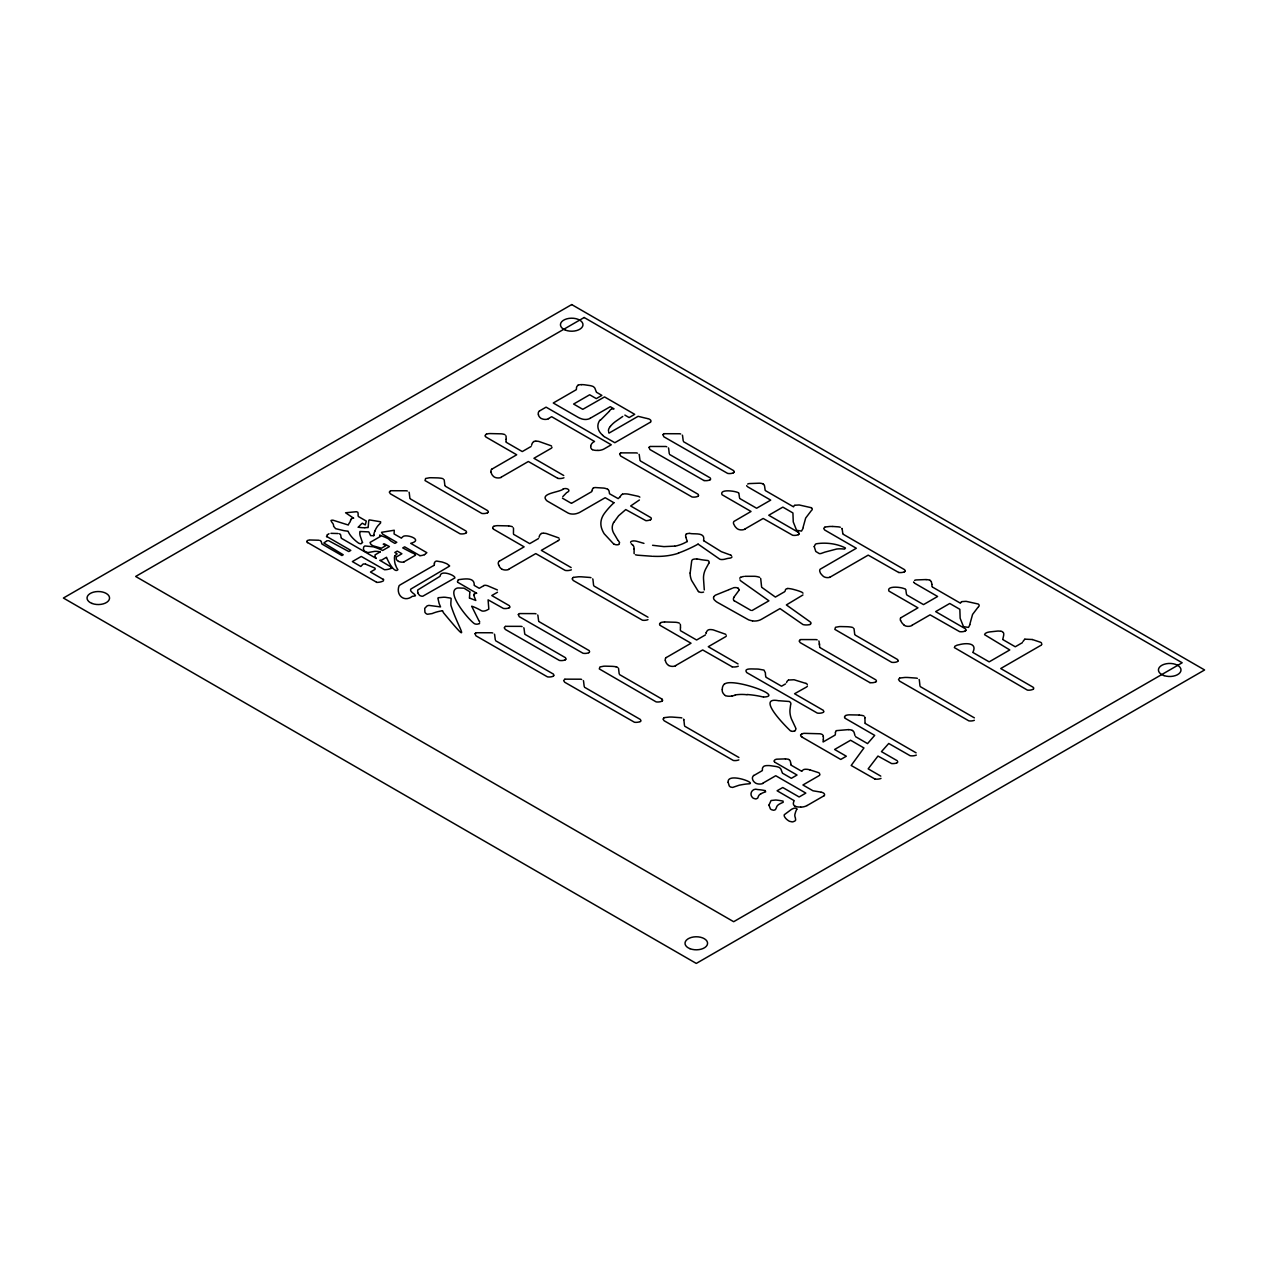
<?xml version="1.0" encoding="UTF-8"?>
<svg xmlns="http://www.w3.org/2000/svg" width="1268" height="1268" viewBox="0 0 1268 1268"><rect width="100%" height="100%" fill="white"/><g stroke="black" fill="none" stroke-linecap="round" stroke-linejoin="round"><path stroke-width="1.5" d="M508.833 607.958A6.736 3.883 0 0 1 503.412 608.434L488.085 599.843L488.83 609.115L486.643 610.273A10.207 5.896 0 0 1 486.151 610.479L486.009 610.526A7.925 4.581 0 0 1 485.375 610.748L484.899 610.875A4.596 2.647 0 0 1 482.632 611.097L481.491 610.764A56.363 32.54 0 0 0 473.598 606.865A14.265 8.242 0 0 0 471.68 606.215L478.67 620.242M469.889 591.839L464.04 588.193L458.889 587.972A13.251 7.656 0 0 0 457.368 588.051C445.242 591.379 467.353 618.451 474.2 623.539A3.344 1.934 0 0 0 479.019 623.65M690.172 573.009L691.662 561.201A5.88 3.392 0 0 1 692.423 559.743L692.708 559.537A5.167 2.98 0 0 1 696.75 559.045M373.806 534.842L374.028 533.495A59.564 34.395 0 0 1 374.504 532.069L374.9 531.007M803.04 527.504L805.671 518.057L811.282 510.671M819.714 646.902L819.049 641.418A6.815 3.931 0 0 0 818.827 641.006M969.957 623.856L972.572 614.425L978.183 607.039M931.885 584.389L932.012 586.133A8.939 5.151 0 0 0 932.123 586.561M634.143 549.044L634.063 553.244A6.625 3.82 0 0 0 634.222 553.672M835.422 732.46L835.802 731.208M324.085 543.148L343.232 554.782L341.9 555.543L322.595 544.4A21.984 12.696 0 0 1 321.882 543.972L321.343 541.943A6.514 3.756 0 0 0 321.121 541.293M680.488 627.565L680.456 625.172A7.069 4.089 0 0 0 680.171 624.157M506.154 439.219L506.091 436.541A7.069 4.089 0 0 0 505.837 435.716M704.295 589.937L703.534 579.08A55.776 32.207 0 0 1 705.642 569.063L708.749 563.357M973.031 652.037C977.485 642.622 965.899 642.86 959.179 644.715A20.034 11.57 0 0 0 958.497 644.857A12.696 7.339 0 0 0 956.722 645.317L954.693 646.379M823.36 739.387L823.344 736.47M1002.845 639.056L1003.574 635.807A25.186 14.534 0 0 0 1003.717 634.872L1003.717 634.063A5.452 3.154 0 0 0 1003.448 632.811M796.875 809.047L796.827 808.952A3.17 1.839 0 0 0 796.098 808.366A1.791 1.03 0 0 0 794.592 808.128L793.879 808.302A18.782 10.841 0 0 0 791.597 809.301L784.306 814.706A7.022 4.058 0 0 0 784.274 816.006L784.512 816.655A19.21 11.095 0 0 0 789.393 821.268L792.072 821.87A3.011 1.744 0 0 0 792.991 821.791L794.687 821.125A4.486 2.599 0 0 0 795.654 820.016L795.369 817.828A16.563 9.558 0 0 1 795.274 813.121L795.527 812.202A39.815 22.982 0 0 1 796.827 809.238L796.859 809.238M506.138 439.362L505.995 441.597M680.472 627.787L680.33 630.038M823.344 739.545L823.17 740.924A26.137 15.089 0 0 0 823.106 741.986L835.136 735.06A18.164 10.493 0 0 0 835.438 733.173L835.422 732.682M469.794 592.267L469.461 597.989M705.975 633.588L706.213 632.653M531.625 445.195L531.878 444.228A16.738 9.668 0 0 1 532.354 443.166L532.386 443.118A7.228 4.169 0 0 1 533.891 441.518M790.614 704.723L789.948 710.017A61.641 35.599 0 0 0 791.406 718.877L795.511 727.563A14.154 8.179 0 0 1 795.622 727.848L795.702 728.165A10.556 6.102 0 0 1 795.781 728.577M539.074 537.236L539.312 536.301A16.738 9.668 0 0 1 539.788 535.239L539.819 535.191A7.228 4.169 0 0 1 541.325 533.59L541.594 533.495M739.086 590.222L733.855 597.26M474.993 633.731L475.976 635.839L547.443 676.858A6.736 3.883 0 0 0 552.88 676.367M619.624 453.865L620.607 455.973L692.074 496.993A6.736 3.883 0 0 0 697.495 496.501M1022.911 641.592L1024.734 639.246M518.279 614.584L519.262 616.676L583.026 653.258A6.435 3.709 0 0 0 588.621 652.782M662.91 434.718L663.893 436.81L727.658 473.408A6.435 3.709 0 0 0 733.237 472.916M648.978 447.461L649.961 449.569L704.009 480.556M373.727 535.698L370.636 535.635L368.798 531.878L359.938 531.498A27.833 16.072 0 0 0 360.334 536.332L362.22 541.816A12.664 7.307 0 0 1 362.616 542.435L361.158 543.703A2.061 1.189 0 0 1 360.144 543.703L358.622 543.148A59.184 34.173 0 0 1 350.459 535.381A42.367 24.457 0 0 1 348.066 531.165A32.413 18.719 0 0 1 343.897 530.642L335.608 528.661L333.611 526.299A20.589 11.887 0 0 1 333.579 525.649A11.222 6.483 0 0 0 332.058 522.527L330.948 520.53A2.219 1.284 0 0 1 333.104 520.229L348.288 525.015A22.317 12.886 0 0 1 349.746 522.4A11.38 6.578 0 0 0 350.554 520.324M613.791 522.416L618.594 515.775L625.758 509.577L645.919 520.688A9.034 5.215 0 0 0 650.31 519.864L650.405 519.769M475.088 633.572L475.976 632.827M619.719 453.706L620.607 452.961M518.374 614.409L519.262 613.664M649.058 447.303L649.945 446.558M663.005 434.544L663.893 433.814M562.786 496.644L566.859 492.428M802.945 594.961L786.366 604.931L810.141 621.859A3.471 1.997 0 0 1 810.965 623.174M609.464 411.086L609.686 410.769A5.833 3.376 0 0 1 611.113 409.295M358.289 527.234L360.556 524.778A37.755 21.794 0 0 1 362.315 523.209L365.263 524.904L366.309 521.1L358.321 516.488L358.036 515.046A23.68 13.679 0 0 1 358.194 514.206L357.861 512.288L356.419 511.717L345.578 512.779L353.55 518.152M600.303 420.294L608.814 411.799A7.101 4.089 0 0 0 609.195 411.418L609.274 411.339M708.86 563.198L708.939 563.071A4.311 2.488 0 0 0 707.988 560.551L703.581 560.012A29.418 16.975 0 0 1 700.475 559.537L699.334 559.315A16.627 9.605 0 0 0 697.21 558.998L696.861 558.982M900.787 617.817L917.953 607.832L888.916 591.078C886.316 585.658 901.326 586.735 905.463 589.208M801.994 770.928L802.216 770.675A6.451 3.725 0 0 1 802.898 770.072M324.212 542.815L324.798 542.292A18.053 10.429 0 0 1 325.464 541.832L326.114 541.42M984.967 633.62L986.98 632.542A14.075 8.131 0 0 1 989.515 631.939L997.726 631.052A9.827 5.674 0 0 1 999.723 631.131L1000.309 631.226M394.823 555.97L397.122 553.847L394.808 552.499L397.249 551.089L401.893 553.767L396.218 557.048L396.282 559.172A8.607 4.961 0 0 0 398.517 561.359M619.624 497.325L618.166 498.609L609.623 493.823A6.641 3.836 0 0 1 609.369 492.666L609.084 491.239A7.164 4.137 0 0 0 607.737 489.305L607.657 489.321M491.889 469.144L516.71 454.784L486.658 437.444A5.944 3.424 0 0 1 486.04 437.032M499.307 561.217L524.128 546.857L494.092 529.517A5.944 3.424 0 0 1 493.474 529.105M666.223 657.585L691.028 643.225L660.993 625.885A5.944 3.424 0 0 1 660.374 625.473M811.678 510.291L811.821 510.164A3.836 2.203 0 0 0 811.235 507.628M978.595 606.659L978.722 606.532A3.836 2.203 0 0 0 978.135 603.996L966.089 601.333L961.81 601.618M327.413 534.731L327.382 534.763A10.857 6.277 0 0 1 328.396 534.082L329.014 533.717M619.038 544.083L619.592 542.561L618.229 540.501M539.677 410.864L546.08 407.155L611.271 444.783L604.139 448.904A9.51 5.484 0 0 1 597.878 450.489M753.921 775.477L762.29 770.627A12.411 7.164 0 0 0 762.385 769.09A8.131 4.692 0 0 1 763.922 766.237A5.215 3.011 0 0 1 767.457 765.587L768.804 765.571A21.746 12.553 0 0 1 770.389 765.682L776.238 766.538A11.84 6.831 0 0 1 779.123 767.425L779.202 767.473A5.674 3.265 0 0 1 779.963 768.012M650.04 422.402L614.821 442.722L605.137 437.127M458.128 579.888L457.399 581.727M836.325 730.637L848.767 729.591M823.566 796.035L807.098 805.545M1033.103 689.253L1032.723 689.459A6.831 3.947 0 0 1 1027.397 690.109L954.297 647.552M578.049 385.298L577.986 385.345A7.608 4.39 0 0 0 576.48 388.087L576.401 389.26A10.144 5.849 0 0 1 576.29 389.704L553.26 403.002L577.558 417.029A22.555 13.029 0 0 0 579.936 418.234L581.378 418.773A9.986 5.769 0 0 0 583.597 419.328L583.914 419.375A6.689 3.867 0 0 0 590.143 418.345M724.931 683.801C733.633 678.047 785.209 696.164 763.621 697.035M824.675 527.203L823.74 528.518L824.691 530.008L856.328 548.267L820.111 569.269A7.37 4.248 0 0 0 819.841 571.535L820.444 573.136A33.142 19.147 0 0 0 823.598 576.56L823.756 576.623A5.072 2.932 0 0 0 829.827 577.32M794.719 505.346L794.561 505.456A5.088 2.932 0 0 0 793.546 506.851L765.444 490.637M639.389 499.988L630.671 505.98L650.579 517.471A3.043 1.759 0 0 1 651.213 518.041M622.762 416.459L615.329 421.642A41.781 24.124 0 0 0 610.352 426.428M505.314 626.424L504.236 627.787L505.33 629.435L559.378 660.422A6.72 3.883 0 0 0 564.957 659.994L565.116 659.82M961.635 601.714L961.382 601.872A5.088 2.932 0 0 0 960.462 603.219L932.36 587.005M486.405 434.258L486.484 434.211A3.709 2.14 0 0 0 485.232 435.637M548.362 418.614L551.659 416.712L594.534 441.47L593.028 442.342A13.853 8.004 0 0 0 590.698 446.067M533.939 441.533L534.177 441.423A4.01 2.314 0 0 1 535.587 441.121M531.102 446.479L522.273 451.566L506.138 442.247M590.096 418.329L610.288 406.679L614.045 408.851A5.563 3.218 0 0 0 611.509 409.089M501.066 477.259L528.344 461.504L557.777 478.321M380.21 551.881L375.043 554.909L375.169 556.969A10.461 6.039 0 0 0 376.295 558.475L341.298 538.234M487.403 512.811L487.181 512.922A6.736 3.883 0 0 1 481.808 513.445L425.018 480.556L425.604 478.496L429.472 477.767A27.373 15.802 0 0 1 431.009 477.735L437.619 477.893A33.222 19.178 0 0 1 438.68 477.957L440.234 478.115A10.144 5.849 0 0 1 441.565 478.321L441.692 478.353A4.517 2.615 0 0 1 443.166 478.844M391.115 568.476L391.21 568.429A1.902 1.109 0 0 0 391.622 568.222M404.048 561.835L415.508 555.226L414.937 554.164M563.943 477.751L563.563 477.925A7.354 4.248 0 0 1 557.746 478.385M493.838 526.331L493.902 526.299A7.354 4.248 0 0 1 497.627 525.649L508.626 525.903M433.783 565.465L400.355 584.77A8.686 5.024 0 0 0 399.055 585.816C395.632 594.993 404.191 602.791 412.385 596.261A11.507 6.641 0 0 0 413.146 596.277L415.27 595.865A1.87 1.078 0 0 0 415.413 595.421L414.161 594.01A20.209 11.666 0 0 1 411.181 591.395A6.134 3.55 0 0 1 410.784 590.825L410.705 590.619A5.009 2.901 0 0 1 410.832 589.065L449.474 566.146A1.648 0.951 0 0 0 449.569 565.766L446.907 563.8A42.7 24.663 0 0 0 442.072 562.009L436.668 561.058A2.71 1.569 0 0 0 435.827 561.28A4.771 2.758 0 0 0 434.433 563.388M593.567 487.958L594.042 487.752A4.898 2.821 0 0 1 595.183 487.546L603.79 488.085A8.939 5.151 0 0 1 607.657 489.274M571.694 503.222L591.601 491.715A6.023 3.471 0 0 0 592.156 490.256M538.52 538.551L529.707 543.639L513.556 534.319M508.5 569.332L535.778 553.593L565.195 570.41A7.354 4.248 0 0 0 570.965 569.982L571.377 569.823M558.221 540.628L541.341 550.36L571.139 567.573M483.853 585.642L479.241 588.304L474.406 585.515M497.484 592.251L491.778 595.548L508.944 605.454A2.932 1.696 0 0 1 509.482 605.787M709.636 480.017L709.525 480.065A6.72 3.883 0 0 1 704.025 480.524M747.676 484.043L747.787 483.996A6.102 3.519 0 0 1 749.023 483.584L759.247 483.203A7.117 4.105 0 0 1 763.003 483.837M686.796 533.876L687.034 533.765A3.439 1.981 0 0 1 688.334 533.463L688.556 533.448A6.72 3.883 0 0 1 689.412 533.4L689.523 533.4M745.029 528.946L763.178 518.469L792.674 535.27A6.736 3.883 0 0 0 798.111 534.779L798.285 534.62M660.739 622.699L660.818 622.651A3.709 2.14 0 0 0 659.566 624.078M705.436 634.919L696.607 640.007L680.472 630.687M752.067 610.526L768.915 600.81L740.845 580.95A11.317 6.53 0 0 1 740.068 580.015L739.973 579.809M784.718 591.681L775.382 597.069L762.052 587.559M675.4 665.7L702.678 649.945L732.111 666.762M661.737 701.252L661.627 701.315A6.736 3.883 0 0 1 656.142 701.886L599.304 668.918L599.938 666.936L603.806 666.207A27.373 15.802 0 0 1 605.343 666.16L611.953 666.334A33.222 19.178 0 0 1 612.999 666.397L614.568 666.556A10.144 5.849 0 0 1 615.899 666.762L615.979 666.778M639.912 721.666L639.785 721.714A6.736 3.883 0 0 1 634.428 722.237L564.736 682.263L563.658 680.615L564.736 679.268M809.967 624.427L809.349 624.664A8.765 5.056 0 0 1 803.04 624.585L780.01 608.592L761.529 619.26A9.732 5.611 0 0 1 752.606 620.955L752.495 620.813M738.277 666.191L737.881 666.366A7.354 4.248 0 0 1 732.08 666.825M904.306 571.836L904.068 571.963A6.736 3.883 0 0 1 898.695 572.47M914.577 580.411L914.688 580.348A6.102 3.519 0 0 1 915.94 579.951L926.163 579.555M785.51 683.928L781.532 686.21L766.062 677.286M911.946 625.314L930.078 614.837L959.591 631.638A6.736 3.883 0 0 0 965.011 631.131M875.538 681.994L875.3 682.105A6.736 3.883 0 0 1 869.927 682.628M794.846 730.733L795.131 730.526A5.722 3.297 0 0 0 795.765 728.989M801.915 733.918L801.851 733.966A3.836 2.219 0 0 0 801.249 734.394M762.67 783.291L775.747 775.731L805.83 793.102L799.141 796.97L782.752 787.523L777.094 790.772L794.228 800.679A13.631 7.877 0 0 0 793.467 802.66L793.419 802.929A7.56 4.359 0 0 0 795.052 806.321M850.463 740.322L834.613 749.467L846.327 756.235L840.747 759.453L802.264 737.247M1022.388 642.67L1015.272 646.775L1002.83 639.595M916.32 755.094L915.94 755.252A7.354 4.248 0 0 1 910.123 755.712L888.741 743.476L881.45 751.639L896.714 760.435A3.043 1.759 0 0 1 897.284 760.8M881.006 778.394L880.626 778.568A7.354 4.248 0 0 1 874.809 779.028M573.215 577.447L572.122 578.842L573.279 580.506L642.464 620.211A6.768 3.915 0 0 0 647.964 619.656M800.235 639.658L799.173 641.069L800.251 642.654L869.927 682.644M326.288 541.309L327.096 540.85A2.029 1.173 0 0 1 327.619 540.739M424.542 554.655L426.856 552.689L410.705 543.322C423.29 540.12 408.28 534.367 403.62 536.206A11.777 6.8 0 0 0 401.417 538.155L394.079 533.939L394.253 530.246L381.541 532.306L382.556 534.066L396.805 542.308L394.903 543.401L391.241 541.293A12.997 7.497 0 0 1 390.116 540.406L389.736 540.089A16.912 9.764 0 0 0 388.119 538.678L388.008 538.631A45.046 26.01 0 0 0 384.822 537.109L379.877 535.191M390.401 490.827L389.324 492.127L390.401 493.823L460.078 533.812A6.736 3.883 0 0 0 465.514 533.321M788.648 680.028L794.069 679.759L805.972 683.436M1024.909 639.151L1032.326 639.516M664.083 717.704L663.005 719.099L664.163 720.763L733.332 760.467A6.768 3.915 0 0 0 738.848 759.912M899.598 678.095L898.521 679.49L899.662 681.154L968.847 720.858A6.768 3.915 0 0 0 974.347 720.303M794.909 505.25L799.173 504.965L811.155 507.675M458.541 579.666C463.914 579.048 474.692 576.781 474.216 585.103M573.342 577.384L578.62 576.781A53.906 31.129 0 0 1 581.362 576.813L589.969 577.463A6.261 3.614 0 0 1 590.983 577.701M664.226 717.64L669.504 717.038A53.906 31.129 0 0 1 672.246 717.07L680.853 717.72A6.261 3.614 0 0 1 681.851 717.957M899.741 678.031L905.019 677.445A53.906 31.129 0 0 1 907.745 677.477L916.368 678.111A6.261 3.614 0 0 1 917.366 678.348M732.001 588.4L728.545 589.858M727.753 590.175L715.501 595.136A7.592 4.375 0 0 0 713.868 596.737M964.964 631.099L965.186 630.989A2.932 1.696 0 0 0 965.74 630.671M390.623 490.732L406.299 490.764A6.134 3.55 0 0 1 407.329 491.001M564.957 679.157L580.633 679.204A6.134 3.55 0 0 1 581.663 679.442M800.457 639.563L816.132 639.595A6.134 3.55 0 0 1 817.178 639.849M664.115 433.704L679.648 433.751A6.071 3.503 0 0 1 680.662 433.989M620.829 452.866L636.346 452.898A6.071 3.503 0 0 1 637.376 453.151M650.167 446.463L665.7 446.494A6.071 3.503 0 0 1 666.73 446.748M519.484 613.569L535.017 613.617A6.071 3.503 0 0 1 536.047 613.855M476.197 632.732L491.73 632.764A6.071 3.503 0 0 1 492.761 633.017M505.536 626.329L521.069 626.36A6.071 3.503 0 0 1 522.099 626.614M825.103 526.997L829.779 526.474A46.805 27.024 0 0 1 831.65 526.458L832.775 526.474M829.763 577.178L830.096 577.051A7.576 4.375 0 0 0 831.111 576.544L868.215 555.13L898.695 572.486M678.396 553.07L681.661 551.849A133.52 77.094 0 0 0 698.082 544.115M622.525 494.235L622.192 494.393A7.402 4.264 0 0 0 620.543 496.089A6.15 3.55 0 0 1 619.672 497.294M563.182 489.163C559.014 492.459 538.773 493.426 547.063 500.939L567.874 512.922A9.066 5.23 0 0 0 570.188 513.778L570.79 513.905A8.163 4.707 0 0 0 576.781 513.524L578.557 512.922A19.036 11 0 0 0 580.665 511.844L605.185 497.706L613.886 502.714M732.143 695.974L732.698 695.847A18.529 10.699 0 0 0 735.345 695.102M674.719 546.112L663.909 546.619L652.576 545.288M309.646 539.978L318.854 540.231M744.823 576.306L754.365 576.29A10.81 6.245 0 0 1 759.595 577.32M330.948 533.337L337.985 533.527M364.867 527.678L365.549 527.631A24.076 13.9 0 0 1 368.148 527.567L368.687 521.354A22.459 12.965 0 0 1 368.814 520.783A2.488 1.427 0 0 1 369.305 519.88L380.622 521.782L380.543 523.05A34.601 19.971 0 0 0 379.956 523.621L378.022 525.634A41.115 23.743 0 0 0 374.963 531.023M664.527 621.938L675.543 622.271A8.036 4.644 0 0 1 679.315 623.111M581.457 384.616L582.804 384.648A21.746 12.553 0 0 1 584.389 384.775L590.222 385.615A11.84 6.831 0 0 1 593.123 386.502A5.674 3.265 0 0 1 593.963 387.089M328.634 540.675L348.795 551.564L350.808 550.391L327.112 536.713M787.697 588.526L786.398 588.827A5.183 2.996 0 0 0 785.225 590.856M689.744 533.4C694.182 534.525 704.279 532.116 703.819 539.027A10.651 6.15 0 0 0 703.629 540.675M832.822 526.474L838.037 526.822A7.751 4.47 0 0 1 840.319 527.234M653.163 556.303L655.366 556.367A42.304 24.425 0 0 0 678.523 553.197M652.18 556.272L637.614 555.194A10.081 5.817 0 0 1 635.49 554.766M785.447 758.882L776.729 759.183A5.12 2.964 0 0 0 775.588 759.5L775.303 759.627A3.487 2.013 0 0 0 774.209 760.943M778.996 700.729L789.235 701.473A5.437 3.138 0 0 1 790.836 704.073M778.33 700.681C756.822 696.655 783.101 723.838 790.297 730.701A3.233 1.87 0 0 0 791.549 731.224M859.244 715.025L849.465 714.835A7.259 4.184 0 0 0 845.724 715.485M376.548 582.218L307.68 542.577M874.841 778.964L851.177 765.476L863.952 747.962L850.876 740.417M365.485 564.133L365.216 564.086A2.52 1.458 0 0 0 363.108 564.086L360.809 566.463L352.361 561.581L361.269 556.446L384.505 569.728A10.461 6.039 0 0 0 390.877 568.429M365.612 564.165L374.456 567.89A2.14 1.236 0 0 1 375.09 568.318M820.935 792.12L812.978 790.788L802.929 784.987L818.542 775.968A5.326 3.075 0 0 0 819.16 775.54M647.377 418.535L646.363 418.297A25.344 14.63 0 0 0 645.745 418.186L638.121 416.316L608.973 433.133L608.688 431.96M643.954 543.37L637.408 541.484A9.32 5.389 0 0 0 634.428 540.913M821.315 792.199L821.743 792.326A6.847 3.962 0 0 1 823.138 792.833L823.217 792.88A4.422 2.552 0 0 1 823.915 796.082M809.713 769.803L818.526 772.64A3.994 2.298 0 0 1 819.588 773.496M647.742 418.63L648.217 418.757A6.847 3.962 0 0 1 649.517 419.248L649.691 419.359A4.232 2.441 0 0 1 650.326 422.418M1032.358 639.532L1040.473 642.242A3.994 2.298 0 0 1 1041.551 643.098M730.542 555.051L721.334 551.675L703.645 540.675M795.274 806.258L795.321 806.289A6.99 4.042 0 0 0 800.631 806.971M604.392 436.794L602.569 435.336M365.469 551.739L367.815 552.499A2.203 1.268 0 0 0 368.655 552.452L374.837 551.326A14.598 8.432 0 0 1 380.241 551.834M683.595 441.739L733.237 470.412A2.932 1.696 0 0 1 733.776 470.745M843.093 534.193L904.227 569.49A2.932 1.696 0 0 1 904.766 569.823M596.546 392.303L601.888 395.394L596.309 398.612L589.668 394.776L573.611 404.048L582.377 409.104A3.709 2.14 0 0 0 582.789 409.326L604.535 396.916L634.713 414.335L629.134 417.552L624.87 415.096M669.647 454.499L709.684 477.608A2.932 1.696 0 0 1 710.223 477.941M739.846 498.578L756.616 508.246L770.706 500.115L748.247 487.15A7.037 4.058 0 0 1 747.534 486.674M798.222 532.259L768.741 515.252L782.847 507.121L792.928 512.954L793.245 521.893L796.383 529.755A7.877 4.549 0 0 0 797.001 530.357L801.503 531.07L803.12 528.265M906.763 594.93L923.516 604.614L937.607 596.483L915.163 583.518A7.037 4.058 0 0 1 914.434 583.042M973.031 652.544L989.167 661.864L1009.788 649.945L984.554 634.666M640.308 460.902L697.606 493.981A2.932 1.696 0 0 1 698.145 494.33M900.502 620.417L901.817 622.651A24.425 14.091 0 0 0 904.195 625.14L904.417 625.283M730.748 555.115L730.907 555.226A3.218 1.854 0 0 1 731.43 555.558M855.028 634.967L897.173 659.297A2.932 1.696 0 0 1 897.712 659.629M563.721 475.5L533.923 458.287L550.803 448.539A3.582 2.076 0 0 0 552.008 447.366M920.33 686.654L974.379 717.862M562.453 498.197L571.044 503.158M820.031 647.647L875.459 679.648A2.932 1.696 0 0 1 875.998 679.981M734.41 600.842L750.402 610.082A6.435 3.725 0 0 0 751.084 610.415M698.414 591.585L691.583 580.411A55.507 32.049 0 0 1 690.109 573.009M613.585 543.877L604.218 533.796A61.308 35.393 0 0 1 601.745 528.693A45.299 26.152 0 0 1 604.361 513.477A139.528 80.566 0 0 1 613.95 502.746M865.141 723.41L916.098 752.827M445.195 486.135L487.34 510.465A2.932 1.696 0 0 1 487.863 510.798M738.039 663.925L708.257 646.728L725.137 636.98A3.582 2.076 0 0 0 726.342 635.807M855.583 736.692L867.55 743.603L874.698 735.377L845.978 718.782A5.944 3.424 0 0 1 845.36 718.37M593.931 586.006L647.996 617.215M410.198 498.815L465.625 530.816A2.932 1.696 0 0 1 466.149 531.149M880.785 776.127L868.168 768.852L877.963 756.061L891.594 763.558A8.448 4.882 0 0 0 896.444 763.098M791.2 765.222L801.725 771.293M538.963 621.605L588.606 650.278A2.932 1.696 0 0 1 589.144 650.611M419.882 555.622L404.635 546.825L402.733 547.919L411.64 552.594A23.981 13.853 0 0 1 414.985 554.132M619.513 674.576L661.674 698.906M476.578 593.202L457.938 582.408A4.47 2.584 0 0 1 457.637 582.091M782.546 773.226L791.359 778.314L797.033 775.033L775.556 762.639A5.563 3.218 0 0 1 774.986 762.258M684.815 726.263L738.879 757.471M525.015 634.365L565.053 657.474A2.932 1.696 0 0 1 565.591 657.807M391.004 566.923L379.798 560.298A2.599 1.506 0 0 0 382.064 559.854L386.534 557.27A24.869 14.36 0 0 0 386.645 557.555C388.008 561.359 394.57 573.738 397.898 569.712A14.265 8.226 0 0 0 397.375 568.888L397.138 568.539A40.655 23.474 0 0 1 395.568 564.973M584.532 687.256L639.96 719.241A2.932 1.696 0 0 1 640.483 719.59M495.677 640.768L552.975 673.847A2.932 1.696 0 0 1 553.514 674.18M383.158 579.365L370.462 572.026L374.567 569.649A2.14 1.236 0 0 0 375.122 569.316M765.222 790.614L765.634 791.882A14.471 8.353 0 0 0 760.768 793.942M738.325 588.384L739.149 589.699M698.113 544.13L719.875 559.251A4.375 2.52 0 0 0 723.093 559.457L723.505 559.442A12.094 6.974 0 0 0 724.963 559.14L725.375 559.045A13.473 7.782 0 0 1 729.845 558.158L730.923 557.888A4.153 2.393 0 0 0 731.382 557.571M632.748 545.177L631.195 543.687M617.77 540.01L613.649 533.051A30.606 17.673 0 0 1 613.649 522.384M738.547 492.856C736.09 491.065 719.13 488.624 722.015 494.71L751.036 511.464L733.887 521.465A7.402 4.28 0 0 0 733.681 523.985L734.917 526.283A24.425 14.091 0 0 0 737.294 528.772L737.516 528.914A5.326 3.075 0 0 0 745.219 529.041M802.993 593.139L801.851 592.172A39.086 22.555 0 0 0 794.481 589.699L793.467 589.414A19.163 11.063 0 0 0 787.713 588.447M596.277 391.891L594.977 388.404A11.206 6.467 0 0 0 594.47 387.628M782.308 772.846L781.009 769.375A11.206 6.467 0 0 0 780.486 768.551M931.394 581.933L931.885 584.358M764.493 485.565L765.095 489.765A8.939 5.151 0 0 0 765.222 490.193M498.736 565.179L498.435 564.339A7.83 4.517 0 0 1 499.164 561.185M842.095 528.756L842.126 528.819A6.324 3.661 0 0 0 841.889 528.344M761.577 586.783L760.737 578.794A7.909 4.565 0 0 0 760.578 578.414M685.925 537.537L687.161 541.04A42.636 24.615 0 0 1 687.288 541.579M417.727 592.711L417.695 590.206A3.741 2.156 0 0 1 418.028 589.794L440.044 576.29A26.042 15.042 0 0 0 440.329 575.323A16.135 9.32 0 0 1 440.693 574.372C443.245 570.663 455.545 575.577 454.895 577.923L422.91 596.15A2.425 1.395 0 0 1 421.737 596.198L420.057 595.691A13.013 7.513 0 0 1 417.806 592.695M683.832 719.701L683.817 719.669A7.085 4.089 0 0 0 683.563 719.146M855.012 735.662L854.141 732.555A10.937 6.308 0 0 0 853.459 731.398M842.158 528.93L842.808 533.606M683.88 719.828L684.466 725.454M765.714 676.541L765.428 674.259A36.503 21.065 0 0 0 765.396 672.832L763.986 670.09L758.502 669.124A50.419 29.101 0 0 0 756.853 669.029C752.97 669.171 743.143 667.665 746.678 672.547L817.337 713.091A6.736 3.883 0 0 0 822.774 712.6L822.948 712.442A2.932 1.696 0 0 0 823.503 712.125M906.477 594.312L905.843 589.905A6.657 3.836 0 0 0 905.653 589.493M739.545 497.896L738.879 493.426A6.657 3.836 0 0 0 738.737 493.141M683.246 440.979L682.533 435.574A6.815 3.931 0 0 0 682.311 435.146M669.282 453.675L668.632 448.428A6.815 3.931 0 0 0 668.379 447.905M639.975 460.173L639.246 454.736A6.815 3.931 0 0 0 639.024 454.309M538.615 620.844L537.917 615.471A6.815 3.931 0 0 0 537.68 615.012M524.683 633.604L524.017 628.326A6.815 3.931 0 0 0 523.747 627.771M495.312 639.928L494.615 634.586A6.815 3.931 0 0 0 494.393 634.174M919.966 685.814L919.332 680.06A7.085 4.089 0 0 0 919.078 679.537M593.567 585.166L592.933 579.413A7.085 4.089 0 0 0 592.679 578.89M854.695 634.143L854.061 628.944A6.673 3.852 0 0 0 853.824 628.5M619.18 673.752L618.546 668.553A6.673 3.852 0 0 0 618.324 668.109M444.862 485.375L444.228 480.144A6.673 3.852 0 0 0 443.99 479.669M584.199 686.479L583.534 681.027A6.815 3.931 0 0 0 583.328 680.615M409.865 498.039L409.215 492.618A6.815 3.931 0 0 0 408.993 492.174M491.001 472.219L491.334 473.154A15.47 8.924 0 0 0 494.235 477.006A5.547 3.202 0 0 0 501.272 477.434M665.32 660.612L665.668 661.595A15.47 8.924 0 0 0 668.569 665.446M970.02 624.522L968.498 627.406L963.902 626.709A7.877 4.549 0 0 1 963.284 626.107L960.145 618.261L959.844 609.306L949.748 603.473L935.657 611.62L965.122 628.627A2.932 1.696 0 0 1 965.661 628.96M864.935 717.736L865.014 722.95M341.06 537.442L340.664 535.001A5.991 3.455 0 0 0 340.474 534.541M473.804 595.374L475.785 600.461L471.268 598.718A39.863 23.014 0 0 0 469.477 598.116M790.677 763.067L790.408 761.592A6.942 4.01 0 0 0 788.918 759.548M513.429 533.669L513.524 528.677A7.069 4.089 0 0 0 513.271 527.789M790.677 763.178L790.867 764.525A7.386 4.264 0 0 0 790.994 764.889M819.445 643.668L819.461 644.794M383.522 580.681A2.251 1.3 0 0 1 382.888 581.109L382.793 581.188A9.684 5.595 0 0 1 376.548 582.392M383.332 579.286A2.251 1.3 0 0 1 383.697 579.73M307.474 542.672A2.805 1.617 0 0 1 306.808 541.452M307.141 540.85A2.805 1.617 0 0 1 307.839 540.358A3.281 1.886 0 0 1 308.726 540.105M319.805 540.437A3.471 2.013 0 0 1 320.582 540.707M326.716 536.792A3.233 1.87 0 0 1 326.526 536.174M327.128 535.08A3.233 1.87 0 0 1 327.429 534.858M339.285 533.78A3.138 1.807 0 0 1 339.983 534.018M365.422 551.754A9.415 5.437 0 0 1 363.425 548.711L363.694 547.126A4.945 2.853 0 0 1 364.899 545.953L373.489 546.825A52.115 30.083 0 0 1 382.619 550.486L389.419 546.571L384.394 543.893L383.253 544.194L385.821 545.684L381.414 548.22L372.903 545.763A15.026 8.67 0 0 1 370.621 543.972L370.082 542.403L380.558 536.348A4.486 2.584 0 0 0 380.083 535.762M380.131 535.762A4.565 2.631 0 0 1 379.75 535.318M424.511 554.639A8.115 4.692 0 0 1 419.882 555.669M404.096 561.882A3.852 2.219 0 0 1 401.274 562.104A7.846 4.533 0 0 1 398.485 561.391M394.744 555.955A23.204 13.393 0 0 0 394.522 559.283A51.528 29.75 0 0 0 395.457 564.989M390.972 566.954A1.902 1.109 0 0 1 391.527 567.335M364.867 527.726A18.988 10.952 0 0 1 358.305 527.203M373.791 534.842A5.072 2.916 0 0 1 373.775 535.635M350.618 520.324A5.547 3.202 0 0 1 351.553 518.644M351.632 518.675A2.916 1.68 0 0 1 353.55 518.121M442.437 610.716A28.197 16.278 0 0 1 443.388 612.618C474.454 650.04 457.859 627.882 450.901 605.201A104.578 60.373 0 0 1 450.869 602.823L451.139 598.623A2.029 1.173 0 0 0 450.631 598.084L445.242 597.276A34.537 19.939 0 0 0 443.546 597.228L438.459 597.704A1.664 0.951 0 0 0 437.888 598.163L439.124 603.489A126.435 72.989 0 0 0 440.028 605.692L440.567 606.912L428.933 605.391A6.419 3.709 0 0 0 427.047 605.946L424.717 608.371L424.923 612.27A7.767 4.486 0 0 0 426.603 613.934A2.584 1.49 0 0 0 427.633 614.235L432.134 613.569A29.053 16.769 0 0 1 442.469 610.748M765.222 790.614A34.236 19.765 0 0 0 757.757 789.568C752.716 787.602 748.754 793.673 752.368 797.461A6.514 3.756 0 0 0 753.652 798.365L755.49 798.903A2.029 1.173 0 0 0 756.251 798.84L757.614 798.206A19.495 11.253 0 0 0 758.216 796.827L758.359 796.462A8.955 5.167 0 0 1 760.641 793.879M553.957 675.036A2.932 1.696 0 0 1 553.831 675.575M553.609 675.892A2.932 1.696 0 0 1 553.149 676.256M566.035 658.663A2.932 1.696 0 0 1 565.893 659.201M565.671 659.503A2.932 1.696 0 0 1 565.211 659.867M589.588 651.451A2.932 1.696 0 0 1 589.462 652.006M589.24 652.307A2.932 1.696 0 0 1 588.764 652.671M640.926 720.43A2.932 1.696 0 0 1 640.8 720.969M640.578 721.286A2.932 1.696 0 0 1 640.118 721.65M616.01 666.794A4.517 2.615 0 0 1 617.484 667.285M662.641 700.079A2.932 1.696 0 0 1 662.514 700.633M662.292 700.935A2.932 1.696 0 0 1 661.833 701.299M661.69 698.89A2.932 1.696 0 0 1 662.197 699.239M466.592 531.989A2.932 1.696 0 0 1 466.466 532.544M466.244 532.845A2.932 1.696 0 0 1 465.784 533.21M488.307 511.654A2.932 1.696 0 0 1 488.18 512.193M487.958 512.494A2.932 1.696 0 0 1 487.498 512.858M541.563 533.448A4.01 2.314 0 0 1 543.005 533.194M543.512 533.178A4.01 2.314 0 0 1 544.352 533.242L545.573 533.384A12.791 7.386 0 0 1 546.318 533.527L558.459 537.806A3.439 1.981 0 0 1 558.998 538.203M559.442 539.439A3.582 2.076 0 0 1 558.174 540.58M508.69 569.506A5.547 3.202 0 0 1 501.827 569.126M501.668 569.078A15.47 8.924 0 0 1 498.847 565.227M492.919 528.645A3.709 2.14 0 0 1 492.666 528.074M492.666 527.71A3.709 2.14 0 0 1 493.791 526.315M508.611 525.982A8.036 4.644 0 0 1 512.399 526.743M706.213 632.669A16.738 9.668 0 0 1 706.688 631.607L706.72 631.559A7.228 4.169 0 0 1 708.226 629.958L708.511 629.863A4.01 2.314 0 0 1 709.921 629.562M710.413 629.546A4.01 2.314 0 0 1 711.253 629.61L712.473 629.752A12.791 7.386 0 0 1 713.234 629.895L725.375 634.174A3.439 1.981 0 0 1 725.898 634.555M675.606 665.874A5.547 3.202 0 0 1 668.727 665.494M665.415 660.549A7.83 4.517 0 0 1 666.08 657.537M659.82 625.013A3.709 2.14 0 0 1 659.582 624.442M660.739 622.588A7.354 4.248 0 0 1 664.527 622.017M747.058 694.499A60.626 34.997 0 0 1 763.447 697.067M735.25 694.912A24.948 14.408 0 0 1 746.947 694.737M732.111 695.91A7.323 4.216 0 0 1 725.47 695.656M725.28 695.514A14.962 8.638 0 0 1 722.237 689.475M722.348 689.412A17.815 10.287 0 0 1 724.599 683.674M794.941 730.796A3.233 1.87 0 0 1 793.625 731.256M793.118 731.319A3.233 1.87 0 0 1 792.056 731.303M786.54 682.596A8.876 5.12 0 0 1 788.379 680.108M807.399 686.067A4.486 2.584 0 0 1 806.258 687.177L794.561 693.739L822.884 710.096A2.932 1.696 0 0 1 823.423 710.429M806.036 683.389A4.486 2.584 0 0 1 807.32 684.482M823.851 711.285A2.932 1.696 0 0 1 823.725 711.823M802.343 737.183A4.486 2.599 0 0 1 800.742 735.773M800.631 735.424A4.486 2.599 0 0 1 800.647 734.79M801.883 733.903A6.071 3.503 0 0 1 804.15 733.332L820.016 733.776A6.578 3.804 0 0 1 822.139 734.441M822.821 735.028A5.468 3.154 0 0 1 823.154 736.391M848.767 729.655A7.259 4.2 0 0 1 852.017 730.241M852.286 730.431A5.215 3.011 0 0 1 853.015 730.97M844.789 717.91A3.709 2.14 0 0 1 844.551 717.339M844.536 716.975A3.709 2.14 0 0 1 845.677 715.564M859.244 715.152A9.177 5.294 0 0 1 863.904 715.929M864.713 716.991A6.942 4.01 0 0 1 864.903 717.736M897.744 761.672A3.043 1.759 0 0 1 897.601 762.226M897.379 762.559A3.043 1.759 0 0 1 896.888 762.94M852.999 627.676A4.517 2.615 0 0 0 851.525 627.184L851.399 627.153A10.144 5.849 0 0 0 850.083 626.947L848.625 626.804A33.222 19.178 0 0 0 847.452 626.725L840.842 626.566A27.373 15.802 0 0 0 839.305 626.598L835.501 627.295L834.851 629.388L891.642 662.292A6.736 3.883 0 0 0 897.062 661.801L897.253 661.642A2.932 1.696 0 0 0 897.807 661.325M898.156 660.485A2.932 1.696 0 0 1 898.029 661.024M876.442 680.821A2.932 1.696 0 0 1 876.315 681.376M876.093 681.677A2.932 1.696 0 0 1 875.617 682.041M810.743 623.904A3.471 1.997 0 0 1 810.125 624.506M752.495 620.829A13.679 7.893 0 0 1 749.039 619.989A18.196 10.509 0 0 1 748.596 619.846L717.403 602.363A21.366 12.331 0 0 1 716.055 601.46L714.47 600.018A8.147 4.707 0 0 1 713.615 597.085M733.015 587.924A4.581 2.647 0 0 1 738.15 588.13M734.14 600.921A7.434 4.295 0 0 1 734.029 597.307M739.799 578.271A4.39 2.536 0 0 1 740.56 577.289M740.75 577.32A7.339 4.232 0 0 1 743.666 576.48M703.597 592.061A3.645 2.108 0 0 1 698.525 591.538M632.986 545.177A12.458 7.196 0 0 1 633.937 548.949M630.624 542.387A3.059 1.759 0 0 1 630.862 541.769L631.226 541.499A3.519 2.029 0 0 1 633.429 540.929M687.145 541.499A32.16 18.56 0 0 1 674.798 546.254M686.305 537.442A7.243 4.184 0 0 1 686.384 533.749M731.969 556.858A3.218 1.854 0 0 1 731.826 557.191M639.849 497.151A7.418 4.28 0 0 0 639.135 496.691L638.945 496.596A9.986 5.769 0 0 0 638.216 496.295L628.135 494.108A15.85 9.145 0 0 0 626.154 493.902L625.536 493.886A5.627 3.249 0 0 0 622.477 494.203M651.356 518.723A3.043 1.759 0 0 1 650.5 519.817M618.736 544.543A3.788 2.187 0 0 1 613.823 543.893M563.055 489.083A3.471 1.997 0 0 1 567.985 489.194A3.471 1.997 0 0 1 567.715 492.032M592.378 490.24A5.817 3.36 0 0 1 593.44 487.895M536.079 441.106A4.01 2.314 0 0 1 536.935 441.169L538.139 441.312A12.791 7.386 0 0 1 538.9 441.454L551.041 445.734A3.439 1.981 0 0 1 551.564 446.13M491.081 472.108A7.83 4.517 0 0 1 491.746 469.112M485.486 436.572A3.709 2.14 0 0 1 485.248 436.002M486.421 434.147A7.354 4.248 0 0 1 490.193 433.577L501.209 433.83A8.036 4.644 0 0 1 504.981 434.67M538.456 414.747A9.573 5.532 0 0 1 539.471 410.8M538.424 414.81A12.157 7.022 0 0 0 541.246 418.535L541.563 418.583A5.5 3.17 0 0 0 548.553 418.805M592.346 449.633A7.386 4.264 0 0 1 590.809 446.257M597.846 450.346A7.069 4.073 0 0 1 592.489 449.68M608.45 431.088A15.707 9.066 0 0 1 610.384 426.46M602.712 435.273A28.023 16.183 0 0 1 599.859 420.184M577.954 385.218A5.215 3.011 0 0 1 581.457 384.664M698.589 495.17A2.932 1.696 0 0 1 698.462 495.709M698.24 496.026A2.932 1.696 0 0 1 697.765 496.39M710.651 478.797A2.932 1.696 0 0 1 710.524 479.336M710.302 479.637A2.932 1.696 0 0 1 709.842 480.017M734.22 471.585A2.932 1.696 0 0 1 734.093 472.14M733.855 472.441A2.932 1.696 0 0 1 733.395 472.805M799.189 533.448A2.932 1.696 0 0 1 799.062 533.986M798.84 534.303A2.932 1.696 0 0 1 798.38 534.668M798.238 532.243A2.932 1.696 0 0 1 798.745 532.608M746.963 486.135A3.439 1.981 0 0 1 746.709 485.596M763.067 483.964A5.896 3.408 0 0 1 764.287 485.216M905.209 570.679A2.932 1.696 0 0 1 905.083 571.218M904.861 571.535A2.932 1.696 0 0 1 904.385 571.9M966.105 629.816A2.932 1.696 0 0 1 965.978 630.354M912.12 625.409A5.326 3.075 0 0 1 904.274 625.362M900.581 620.353A7.402 4.28 0 0 1 900.676 617.801M913.863 582.503A3.439 1.981 0 0 1 913.61 581.949M926.163 579.65A7.117 4.105 0 0 1 929.92 580.205M929.967 580.332A5.896 3.408 0 0 1 931.203 581.584M1001.007 631.115A5.452 3.154 0 0 1 1003.226 632.494M1041.852 644.065A3.994 2.298 0 0 1 1041.694 644.667M1041.123 645.143A5.326 3.075 0 0 1 1040.489 645.571L1000.721 668.537L1032.707 687.002A2.98 1.728 0 0 1 1033.705 688.064M1033.642 688.746A2.98 1.728 0 0 1 1033.198 689.301M434.338 563.404A6.752 3.899 0 0 1 433.894 565.496M473.836 595.294A4.359 2.52 0 0 1 473.899 594.438A2.235 1.284 0 0 1 474.359 593.947M474.517 593.852A4.121 2.377 0 0 1 476.594 593.265M483.726 585.531A2.869 1.648 0 0 1 486.595 585.499L486.801 585.515A9.605 5.547 0 0 1 487.562 585.737L497.056 589.794A6.34 3.661 0 0 1 497.389 590.016M509.91 606.643A2.932 1.696 0 0 1 509.784 607.182M509.562 607.499A2.932 1.696 0 0 1 509.102 607.863M479.589 623.27A4.945 2.853 0 0 1 479.383 623.602M478.718 620.718A4.945 2.853 0 0 1 479.716 621.986M774.479 761.814A3.487 2.013 0 0 1 774.225 761.275M785.447 758.961A6.324 3.661 0 0 1 788.759 759.453M803.643 769.581A4.454 2.568 0 0 1 807.003 769.343L807.13 769.311A11.808 6.815 0 0 1 809.713 769.819M819.905 774.463A3.994 2.298 0 0 1 819.746 775.065M807.05 805.545A9.415 5.437 0 0 1 800.679 807.13M762.908 783.497A5.817 3.36 0 0 1 755.807 783.212L755.696 783.149A12.252 7.069 0 0 1 752.637 779.424A9.573 5.532 0 0 1 753.715 775.398M728.149 782.293L729.211 785.827A9.177 5.31 0 0 0 730.526 787.032L732.635 787.428L739.196 785.209A32.397 18.703 0 0 1 740.956 784.876L741.542 784.765A54.159 31.272 0 0 1 745.964 784.068L748.057 783.878A18.782 10.841 0 0 0 749.515 783.783C755.728 782.499 726.881 772.275 728.149 782.293M768.963 805.117L770.421 808.952A6.514 3.756 0 0 0 771.53 809.681L773.369 810.22A2.029 1.173 0 0 0 774.13 810.173L775.398 809.65A18.132 10.461 0 0 0 775.873 808.762L776.476 807.462A9.526 5.5 0 0 1 778.964 804.356A27.817 16.056 0 0 1 783.164 802.327L783.069 801.107A42.953 24.805 0 0 0 775.842 800.013L771.055 800.52L768.963 805.117M814.23 546.587L815.768 551.453L819.286 553.593A3.439 1.981 0 0 0 821.125 553.466L823.55 552.594A74.368 42.938 0 0 1 825.008 552.087L836.721 549.012A18.354 10.604 0 0 1 844.488 549.123L845.328 548.331A1.854 1.078 0 0 0 845.36 547.934C836.943 543.639 825.737 542.229 816.275 543.798A4.375 2.52 0 0 0 815.34 544.352L814.23 546.587M571.709 304.574L63.4 598.036L696.29 963.426L1204.6 669.964L571.709 304.574M584.168 317.507L135.66 576.464L733.665 921.709L1182.172 662.768L584.168 317.507M689.966 948.686A11.269 6.514 0 0 0 707.544 943.757A11.269 6.514 0 0 0 691.361 937.432A11.269 6.514 0 0 0 689.966 948.686M91.962 603.425A11.269 6.514 0 0 0 109.523 598.496A11.269 6.514 0 0 0 93.356 592.188A11.269 6.514 0 0 0 91.962 603.425M1164.072 675.606A11.269 6.514 0 0 0 1180.999 669.964A11.269 6.514 0 0 0 1164.072 664.321A11.269 6.514 0 0 0 1164.072 675.606M565.385 330.092A11.269 6.514 0 0 0 582.947 325.179A11.269 6.514 0 0 0 566.78 318.854A11.269 6.514 0 0 0 565.385 330.092"/></g></svg>
